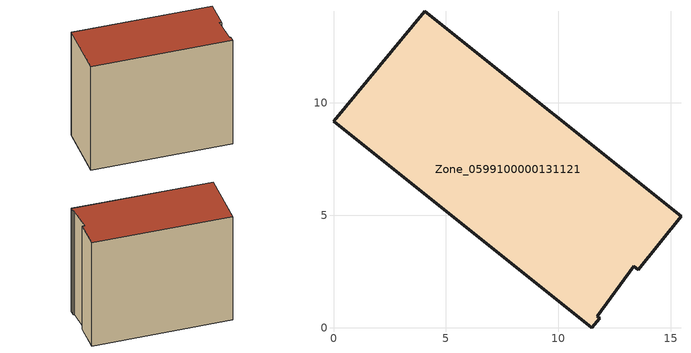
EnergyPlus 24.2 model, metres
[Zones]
Zone_0599100000131121
 floor ground (C_G): 15.45,4.96 13.54,2.58 13.34,2.74 11.73,0.52 11.83,0.44 11.48,0 0,9.2 4.06,14.09 z0
 wall outside (C_F): 13.34,2.74 13.54,2.58 15.45,4.96 4.06,14.09 0,9.2 11.48,0 11.83,0.44 11.73,0.52 13.34,2.74 z0:12.28
 roof outside (C_R): 13.54,2.58 15.45,4.96 4.06,14.09 0,9.2 11.48,0 11.83,0.44 11.73,0.52 13.34,2.74 z12.28
[BUILDING]
Pand.0599100000131121: North Axis=0; Terrain=City; Loads Convergence Tolerance Value=0.04; Temperature Convergence Tolerance Value=0.4; Solar Distribution=FullExterior; Maximum Number of Warmup Days=25; Minimum Number of Warmup Days=1
[Site:Location]
Rotterdam.The.Hague.AP_ZH_NLD Design_Conditions: Latitude=51.96; Longitude=4.45; Time Zone=1; Elevation=-4.5
[SITE:GROUNDTEMPERATURE:BUILDINGSURFACE]
18, 18, 18, 18, 18, 18, 18, 18, 18, 18, 18, 18
[MATERIAL] Thermal Absorptance=0.9; Solar Absorptance=0.7; Visible Absorptance=0.7
Name | Roughness | Thickness | Conductivity | Density | Specific Heat
G.TI.1946 | MediumSmooth | 0.15 | 1 | 540 | 1210
F.TI.1946 | Rough | 0.3 | 0.857143 | 1920 | 840
R.TI.1946 | MediumRough | 0.2 | 0.1 | 1500 | 1000
[CONSTRUCTION]
C_G: G.TI.1946
C_F: F.TI.1946
C_R: R.TI.1946
[ZONE]
Zone_0599100000131121: Type=1; Multiplier=1; Ceiling Height=Autocalculate; Volume=Autocalculate; Floor Area=autocalculate; Part of Total Floor Area=Yes
[ZONEINFILTRATION:DESIGNFLOWRATE]
Infil_Zone_0599100000131121: Zone or ZoneList or Space or SpaceList=Zone_0599100000131121; Schedule=AlwaysOn; Design Flow Rate Calculation Method=Flow/Area; Flow Rate per Floor Area=0.003; Constant Term Coefficient=1; Temperature Term Coefficient=0; Velocity Term Coefficient=0; Velocity Squared Term Coefficient=0
[HVACTEMPLATE:ZONE:IDEALLOADSAIRSYSTEM]
Zone_0599100000131121: Maximum Heating Supply Air Temperature=50; Minimum Cooling Supply Air Temperature=13; Maximum Heating Supply Air Humidity Ratio=0.0156; Minimum Cooling Supply Air Humidity Ratio=0.0077; Heating Limit=NoLimit; Cooling Limit=NoLimit; Dehumidification Control Type=ConstantSensibleHeatRatio; Cooling Sensible Heat Ratio=0.7; Dehumidification Setpoint=60; Humidification Control Type=None; Humidification Setpoint=30; Outdoor Air Method=None; Outdoor Air Flow Rate per Person=0.00944; Outdoor Air Flow Rate per Zone Floor Area=0; Outdoor Air Flow Rate per Zone=0; Demand Controlled Ventilation Type=None; Outdoor Air Economizer Type=NoEconomizer; Heat Recovery Type=None; Sensible Heat Recovery Effectiveness=0.7; Latent Heat Recovery Effectiveness=0.65
[ZONECONTROL:THERMOSTAT]
ThermostatControl_Zone_0599100000131121: Zone or ZoneList=Zone_0599100000131121; Control Type Schedule=DualSetpointControlType; Control 1=Thermostat_Zone_0599100000131121; Temperature Difference Between Cutout And Setpoint=0
[THERMOSTATSETPOINT:DUALSETPOINT]
Thermostat_Zone_0599100000131121: Heating Setpoint Temperature Schedule=HeatingSetpoint_Zone_0599100000131121; Cooling Setpoint Temperature Schedule=CoolingSetpoint_Zone_0599100000131121
[SCHEDULE:COMPACT]
HeatingSetpoint_Zone_0599100000131121: Through: 12/31, For: AllDays, Until: 24:00, 21
CoolingSetpoint_Zone_0599100000131121: Through: 12/31, For: AllDays, Until: 24:00, 24
DualSetpointControlType: Through: 12/31, For: AllDays, Until: 24:00, 4
AlwaysOn: Through: 12/31, For: AllDays, Until: 24:00, 1
